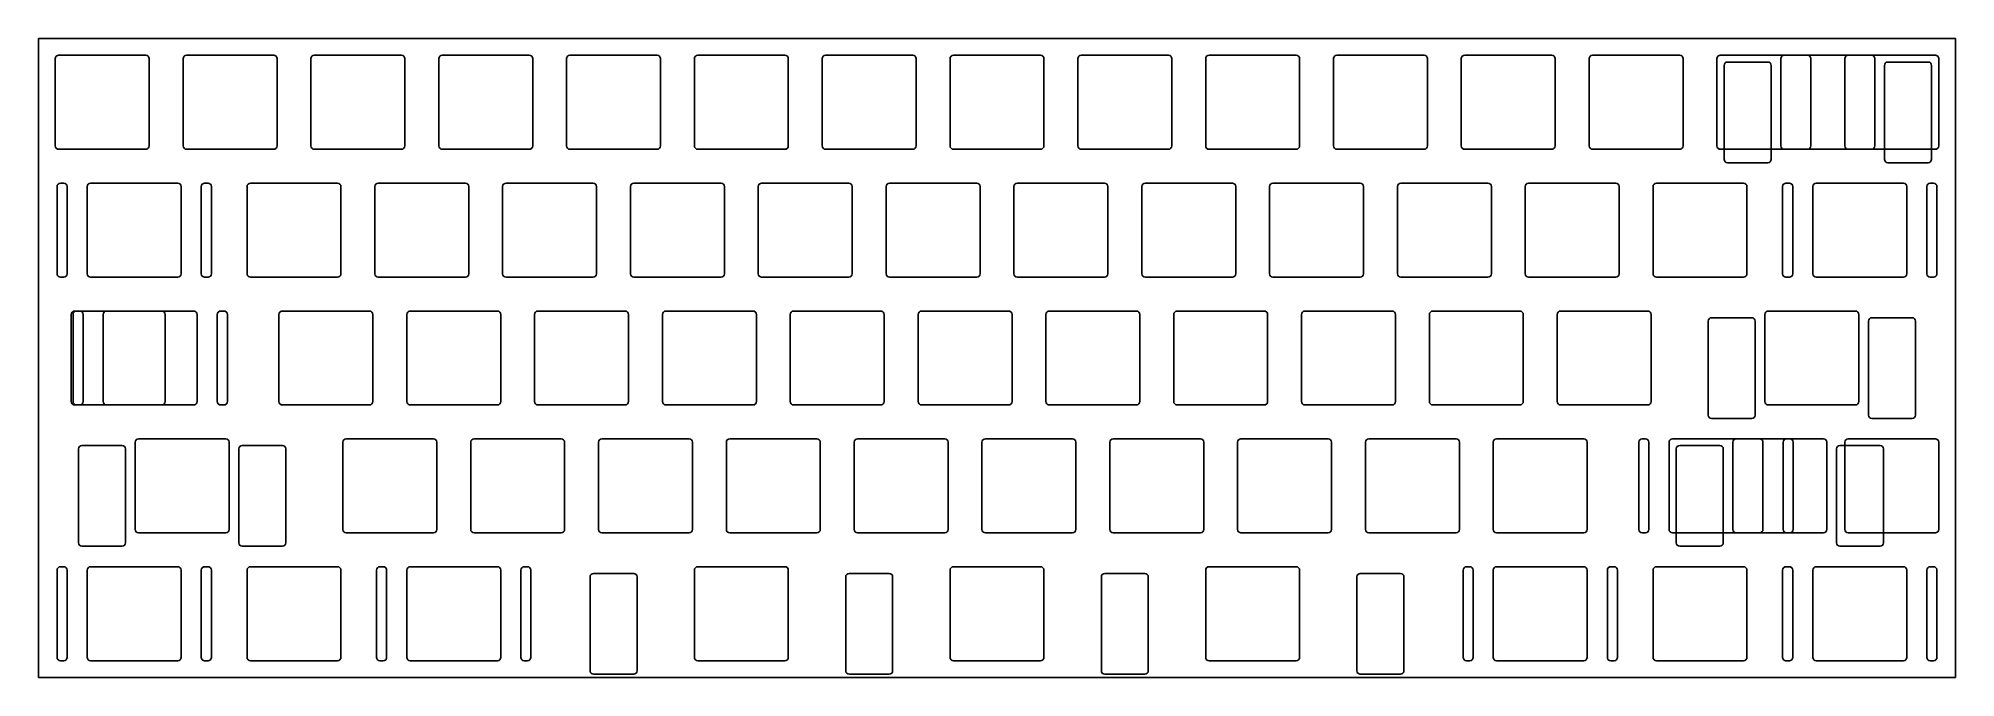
# Model space of a CAD drawing. Header units: millimetres. Extents: x 0 to 286, y -95 to 0.
import ezdxf

# ---------------------------------------------------------------- set-up
doc = ezdxf.new("R2010")
doc.units = ezdxf.units.MM

msp = doc.modelspace()

# ---------------------------------------------------------------- linework, layer by layer
for p, q in [((0, 0), (285.75, 0)), ((0, -95.25), (0, 0)), ((285.75, -95.25), (285.75, 0)), ((3.025, -2.525), (16.025, -2.525)), ((22.075, -2.525), (35.075, -2.525)), ((41.125, -2.525), (54.125, -2.525)), ((60.175, -2.525), (73.175, -2.525)), ((79.225, -2.525), (92.225, -2.525)), ((98.275, -2.525), (111.275, -2.525)), ((117.325, -2.525), (130.325, -2.525)), ((136.375, -2.525), (149.375, -2.525)), ((155.425, -2.525), (168.425, -2.525)), ((174.475, -2.525), (187.475, -2.525)), ((193.525, -2.525), (206.525, -2.525)), ((212.575, -2.525), (225.575, -2.525)), ((231.625, -2.525), (244.625, -2.525)), ((250.675, -2.525), (263.675, -2.525)), ((260.2, -2.525), (273.2, -2.525)), ((269.725, -2.525), (282.725, -2.525)), ((2.525, -3.025), (2.525, -16.025)), ((16.525, -3.025), (16.525, -16.025)), ((21.575, -3.025), (21.575, -16.025)), ((35.575, -3.025), (35.575, -16.025)), ((40.625, -3.025), (40.625, -16.025)), ((54.625, -3.025), (54.625, -16.025)), ((59.675, -3.025), (59.675, -16.025)), ((73.675, -3.025), (73.675, -16.025)), ((78.725, -3.025), (78.725, -16.025)), ((92.725, -3.025), (92.725, -16.025)), ((97.775, -3.025), (97.775, -16.025)), ((111.775, -3.025), (111.775, -16.025)), ((116.825, -3.025), (116.825, -16.025)), ((130.825, -3.025), (130.825, -16.025)), ((135.875, -3.025), (135.875, -16.025)), ((149.875, -3.025), (149.875, -16.025)), ((154.925, -3.025), (154.925, -16.025)), ((168.925, -3.025), (168.925, -16.025)), ((173.975, -3.025), (173.975, -16.025)), ((187.975, -3.025), (187.975, -16.025)), ((193.025, -3.025), (193.025, -16.025)), ((207.025, -3.025), (207.025, -16.025)), ((212.075, -3.025), (212.075, -16.025)), ((226.075, -3.025), (226.075, -16.025)), ((231.125, -3.025), (231.125, -16.025)), ((245.125, -3.025), (245.125, -16.025)), ((250.175, -3.025), (250.175, -16.025)), ((251.262, -4.025), (251.262, -18.025)), ((251.762, -3.525), (257.762, -3.525)), ((258.262, -4.025), (258.262, -18.025)), ((259.7, -3.025), (259.7, -16.025)), ((264.175, -3.025), (264.175, -16.025)), ((269.225, -3.025), (269.225, -16.025)), ((273.7, -3.025), (273.7, -16.025)), ((275.138, -4.025), (275.138, -18.025)), ((275.638, -3.525), (281.638, -3.525)), ((282.138, -4.025), (282.138, -18.025)), ((283.225, -3.025), (283.225, -16.025)), ((3.025, -16.525), (16.025, -16.525)), ((22.075, -16.525), (35.075, -16.525)), ((41.125, -16.525), (54.125, -16.525)), ((60.175, -16.525), (73.175, -16.525)), ((79.225, -16.525), (92.225, -16.525)), ((98.275, -16.525), (111.275, -16.525)), ((117.325, -16.525), (130.325, -16.525)), ((136.375, -16.525), (149.375, -16.525)), ((155.425, -16.525), (168.425, -16.525)), ((174.475, -16.525), (187.475, -16.525)), ((193.525, -16.525), (206.525, -16.525)), ((212.575, -16.525), (225.575, -16.525)), ((231.625, -16.525), (244.625, -16.525)), ((250.675, -16.525), (263.675, -16.525)), ((260.2, -16.525), (273.2, -16.525)), ((269.725, -16.525), (282.725, -16.525)), ((251.762, -18.525), (257.762, -18.525)), ((275.638, -18.525), (281.638, -18.525)), ((2.7875, -22.075), (2.7875, -35.075)), ((3.2875, -21.575), (3.7875, -21.575)), ((4.2875, -22.075), (4.2875, -35.075)), ((7.2875, -22.075), (7.2875, -35.075)), ((7.7875, -21.575), (20.7875, -21.575)), ((21.2875, -22.075), (21.2875, -35.075)), ((24.2875, -22.075), (24.2875, -35.075)), ((24.7875, -21.575), (25.2875, -21.575)), ((25.7875, -22.075), (25.7875, -35.075)), ((31.1, -22.075), (31.1, -35.075)), ((31.6, -21.575), (44.6, -21.575)), ((45.1, -22.075), (45.1, -35.075)), ((50.15, -22.075), (50.15, -35.075)), ((50.65, -21.575), (63.65, -21.575)), ((64.15, -22.075), (64.15, -35.075)), ((69.2, -22.075), (69.2, -35.075)), ((69.7, -21.575), (82.7, -21.575)), ((83.2, -22.075), (83.2, -35.075)), ((88.25, -22.075), (88.25, -35.075)), ((88.75, -21.575), (101.75, -21.575)), ((102.25, -22.075), (102.25, -35.075)), ((107.3, -22.075), (107.3, -35.075)), ((107.8, -21.575), (120.8, -21.575)), ((121.3, -22.075), (121.3, -35.075)), ((126.35, -22.075), (126.35, -35.075)), ((126.85, -21.575), (139.85, -21.575)), ((140.35, -22.075), (140.35, -35.075)), ((145.4, -22.075), (145.4, -35.075)), ((145.9, -21.575), (158.9, -21.575)), ((159.4, -22.075), (159.4, -35.075)), ((164.45, -22.075), (164.45, -35.075)), ((164.95, -21.575), (177.95, -21.575)), ((178.45, -22.075), (178.45, -35.075)), ((183.5, -22.075), (183.5, -35.075)), ((184, -21.575), (197, -21.575)), ((197.5, -22.075), (197.5, -35.075)), ((202.55, -22.075), (202.55, -35.075)), ((203.05, -21.575), (216.05, -21.575)), ((216.55, -22.075), (216.55, -35.075)), ((221.6, -22.075), (221.6, -35.075)), ((222.1, -21.575), (235.1, -21.575)), ((235.6, -22.075), (235.6, -35.075)), ((240.65, -22.075), (240.65, -35.075)), ((241.15, -21.575), (254.15, -21.575)), ((254.65, -22.075), (254.65, -35.075)), ((259.9625, -22.075), (259.9625, -35.075)), ((260.4625, -21.575), (260.9625, -21.575)), ((261.4625, -22.075), (261.4625, -35.075)), ((264.4625, -22.075), (264.4625, -35.075)), ((264.9625, -21.575), (277.9625, -21.575)), ((278.4625, -22.075), (278.4625, -35.075)), ((281.4625, -22.075), (281.4625, -35.075)), ((281.9625, -21.575), (282.4625, -21.575)), ((282.9625, -22.075), (282.9625, -35.075)), ((3.2875, -35.575), (3.7875, -35.575)), ((7.7875, -35.575), (20.7875, -35.575)), ((24.7875, -35.575), (25.2875, -35.575)), ((31.6, -35.575), (44.6, -35.575)), ((50.65, -35.575), (63.65, -35.575)), ((69.7, -35.575), (82.7, -35.575)), ((88.75, -35.575), (101.75, -35.575)), ((107.8, -35.575), (120.8, -35.575)), ((126.85, -35.575), (139.85, -35.575)), ((145.9, -35.575), (158.9, -35.575)), ((164.95, -35.575), (177.95, -35.575)), ((184, -35.575), (197, -35.575)), ((203.05, -35.575), (216.05, -35.575)), ((222.1, -35.575), (235.1, -35.575)), ((241.15, -35.575), (254.15, -35.575)), ((260.4625, -35.575), (260.9625, -35.575)), ((264.9625, -35.575), (277.9625, -35.575)), ((281.9625, -35.575), (282.4625, -35.575)), ((4.90625, -41.125), (4.90625, -54.125)), ((5.16875, -41.125), (5.16875, -54.125)), ((5.40625, -40.625), (18.40625, -40.625)), ((5.66875, -40.625), (6.16875, -40.625)), ((6.66875, -41.125), (6.66875, -54.125)), ((9.66875, -41.125), (9.66875, -54.125)), ((10.16875, -40.625), (23.16875, -40.625)), ((18.90625, -41.125), (18.90625, -54.125)), ((23.66875, -41.125), (23.66875, -54.125)), ((26.66875, -41.125), (26.66875, -54.125)), ((27.16875, -40.625), (27.66875, -40.625)), ((28.16875, -41.125), (28.16875, -54.125)), ((35.8625, -41.125), (35.8625, -54.125)), ((36.3625, -40.625), (49.3625, -40.625)), ((49.8625, -41.125), (49.8625, -54.125)), ((54.9125, -41.125), (54.9125, -54.125)), ((55.4125, -40.625), (68.4125, -40.625)), ((68.9125, -41.125), (68.9125, -54.125)), ((73.9625, -41.125), (73.9625, -54.125)), ((74.4625, -40.625), (87.4625, -40.625)), ((87.9625, -41.125), (87.9625, -54.125)), ((93.0125, -41.125), (93.0125, -54.125)), ((93.5125, -40.625), (106.5125, -40.625)), ((107.0125, -41.125), (107.0125, -54.125)), ((112.0625, -41.125), (112.0625, -54.125)), ((112.5625, -40.625), (125.5625, -40.625)), ((126.0625, -41.125), (126.0625, -54.125)), ((131.1125, -41.125), (131.1125, -54.125)), ((131.6125, -40.625), (144.6125, -40.625)), ((145.1125, -41.125), (145.1125, -54.125)), ((150.1625, -41.125), (150.1625, -54.125)), ((150.6625, -40.625), (163.6625, -40.625)), ((164.1625, -41.125), (164.1625, -54.125)), ((169.2125, -41.125), (169.2125, -54.125)), ((169.7125, -40.625), (182.7125, -40.625)), ((183.2125, -41.125), (183.2125, -54.125)), ((188.2625, -41.125), (188.2625, -54.125)), ((188.7625, -40.625), (201.7625, -40.625)), ((202.2625, -41.125), (202.2625, -54.125)), ((207.3125, -41.125), (207.3125, -54.125)), ((207.8125, -40.625), (220.8125, -40.625)), ((221.3125, -41.125), (221.3125, -54.125)), ((226.3625, -41.125), (226.3625, -54.125)), ((226.8625, -40.625), (239.8625, -40.625)), ((240.3625, -41.125), (240.3625, -54.125)), ((248.88075, -42.125), (248.88075, -56.125)), ((249.38075, -41.625), (255.38075, -41.625)), ((255.88075, -42.125), (255.88075, -56.125)), ((257.31875, -41.125), (257.31875, -54.125)), ((257.81875, -40.625), (270.81875, -40.625)), ((271.31875, -41.125), (271.31875, -54.125)), ((272.75675, -42.125), (272.75675, -56.125)), ((273.25675, -41.625), (279.25675, -41.625)), ((279.75675, -42.125), (279.75675, -56.125)), ((5.40625, -54.625), (18.40625, -54.625)), ((5.66875, -54.625), (6.16875, -54.625)), ((10.16875, -54.625), (23.16875, -54.625)), ((27.16875, -54.625), (27.66875, -54.625)), ((36.3625, -54.625), (49.3625, -54.625)), ((55.4125, -54.625), (68.4125, -54.625)), ((74.4625, -54.625), (87.4625, -54.625)), ((93.5125, -54.625), (106.5125, -54.625)), ((112.5625, -54.625), (125.5625, -54.625)), ((131.6125, -54.625), (144.6125, -54.625)), ((150.6625, -54.625), (163.6625, -54.625)), ((169.7125, -54.625), (182.7125, -54.625)), ((188.7625, -54.625), (201.7625, -54.625)), ((207.8125, -54.625), (220.8125, -54.625)), ((226.8625, -54.625), (239.8625, -54.625)), ((249.38075, -56.625), (255.38075, -56.625)), ((257.81875, -54.625), (270.81875, -54.625)), ((273.25675, -56.625), (279.25675, -56.625)), ((14.93125, -59.675), (27.93125, -59.675)), ((45.8875, -59.675), (58.8875, -59.675)), ((64.9375, -59.675), (77.9375, -59.675)), ((83.9875, -59.675), (96.9875, -59.675)), ((103.0375, -59.675), (116.0375, -59.675)), ((122.0875, -59.675), (135.0875, -59.675)), ((141.1375, -59.675), (154.1375, -59.675)), ((160.1875, -59.675), (173.1875, -59.675)), ((179.2375, -59.675), (192.2375, -59.675)), ((198.2875, -59.675), (211.2875, -59.675)), ((217.3375, -59.675), (230.3375, -59.675)), ((239.03125, -59.675), (239.53125, -59.675)), ((243.53125, -59.675), (256.53125, -59.675)), ((253.05625, -59.675), (266.05625, -59.675)), ((260.53125, -59.675), (261.03125, -59.675)), ((269.725, -59.675), (282.725, -59.675)), ((5.99325, -61.175), (5.99325, -75.175)), ((6.49325, -60.675), (12.49325, -60.675)), ((12.99325, -61.175), (12.99325, -75.175)), ((14.43125, -60.175), (14.43125, -73.175)), ((28.43125, -60.175), (28.43125, -73.175)), ((29.86925, -61.175), (29.86925, -75.175)), ((30.36925, -60.675), (36.36925, -60.675)), ((36.86925, -61.175), (36.86925, -75.175)), ((45.3875, -60.175), (45.3875, -73.175)), ((59.3875, -60.175), (59.3875, -73.175)), ((64.4375, -60.175), (64.4375, -73.175)), ((78.4375, -60.175), (78.4375, -73.175)), ((83.4875, -60.175), (83.4875, -73.175)), ((97.4875, -60.175), (97.4875, -73.175)), ((102.5375, -60.175), (102.5375, -73.175)), ((116.5375, -60.175), (116.5375, -73.175)), ((121.5875, -60.175), (121.5875, -73.175)), ((135.5875, -60.175), (135.5875, -73.175)), ((140.6375, -60.175), (140.6375, -73.175)), ((154.6375, -60.175), (154.6375, -73.175)), ((159.6875, -60.175), (159.6875, -73.175)), ((173.6875, -60.175), (173.6875, -73.175)), ((178.7375, -60.175), (178.7375, -73.175)), ((192.7375, -60.175), (192.7375, -73.175)), ((197.7875, -60.175), (197.7875, -73.175)), ((211.7875, -60.175), (211.7875, -73.175)), ((216.8375, -60.175), (216.8375, -73.175)), ((230.8375, -60.175), (230.8375, -73.175)), ((238.53125, -60.175), (238.53125, -73.175)), ((240.03125, -60.175), (240.03125, -73.175)), ((243.03125, -60.175), (243.03125, -73.175)), ((244.11825, -61.175), (244.11825, -75.175)), ((244.61825, -60.675), (250.61825, -60.675)), ((251.11825, -61.175), (251.11825, -75.175)), ((252.55625, -60.175), (252.55625, -73.175)), ((257.03125, -60.175), (257.03125, -73.175)), ((260.03125, -60.175), (260.03125, -73.175)), ((261.53125, -60.175), (261.53125, -73.175)), ((266.55625, -60.175), (266.55625, -73.175)), ((267.99425, -61.175), (267.99425, -75.175)), ((268.49425, -60.675), (274.49425, -60.675)), ((269.225, -60.175), (269.225, -73.175)), ((274.99425, -61.175), (274.99425, -75.175)), ((283.225, -60.175), (283.225, -73.175)), ((14.93125, -73.675), (27.93125, -73.675)), ((45.8875, -73.675), (58.8875, -73.675)), ((64.9375, -73.675), (77.9375, -73.675)), ((83.9875, -73.675), (96.9875, -73.675)), ((103.0375, -73.675), (116.0375, -73.675)), ((122.0875, -73.675), (135.0875, -73.675)), ((141.1375, -73.675), (154.1375, -73.675)), ((160.1875, -73.675), (173.1875, -73.675)), ((179.2375, -73.675), (192.2375, -73.675)), ((198.2875, -73.675), (211.2875, -73.675)), ((217.3375, -73.675), (230.3375, -73.675)), ((239.03125, -73.675), (239.53125, -73.675)), ((243.53125, -73.675), (256.53125, -73.675)), ((253.05625, -73.675), (266.05625, -73.675)), ((260.53125, -73.675), (261.03125, -73.675)), ((269.725, -73.675), (282.725, -73.675)), ((6.49325, -75.675), (12.49325, -75.675)), ((30.36925, -75.675), (36.36925, -75.675)), ((244.61825, -75.675), (250.61825, -75.675)), ((268.49425, -75.675), (274.49425, -75.675)), ((2.7875, -79.225), (2.7875, -92.225)), ((3.2875, -78.725), (3.7875, -78.725)), ((4.2875, -79.225), (4.2875, -92.225)), ((7.2875, -79.225), (7.2875, -92.225)), ((7.7875, -78.725), (20.7875, -78.725)), ((21.2875, -79.225), (21.2875, -92.225)), ((24.2875, -79.225), (24.2875, -92.225)), ((24.7875, -78.725), (25.2875, -78.725)), ((25.7875, -79.225), (25.7875, -92.225)), ((31.1, -79.225), (31.1, -92.225)), ((31.6, -78.725), (44.6, -78.725)), ((45.1, -79.225), (45.1, -92.225)), ((50.4125, -79.225), (50.4125, -92.225)), ((50.9125, -78.725), (51.4125, -78.725)), ((51.9125, -79.225), (51.9125, -92.225)), ((54.9125, -79.225), (54.9125, -92.225)), ((55.4125, -78.725), (68.4125, -78.725)), ((68.9125, -79.225), (68.9125, -92.225)), ((71.9125, -79.225), (71.9125, -92.225)), ((72.4125, -78.725), (72.9125, -78.725)), ((73.4125, -79.225), (73.4125, -92.225)), ((82.725, -79.725), (88.725, -79.725)), ((82.725, -79.725), (88.725, -79.725)), ((97.775, -79.225), (97.775, -92.225)), ((98.275, -78.725), (111.275, -78.725)), ((111.775, -79.225), (111.775, -92.225)), ((120.825, -79.725), (126.825, -79.725)), ((135.875, -79.225), (135.875, -92.225)), ((135.875, -79.225), (135.875, -92.225)), ((136.375, -78.725), (149.375, -78.725)), ((136.375, -78.725), (149.375, -78.725)), ((149.875, -79.225), (149.875, -92.225)), ((149.875, -79.225), (149.875, -92.225)), ((158.925, -79.725), (164.925, -79.725)), ((173.975, -79.225), (173.975, -92.225)), ((174.475, -78.725), (187.475, -78.725)), ((187.975, -79.225), (187.975, -92.225)), ((197.025, -79.725), (203.025, -79.725)), ((197.025, -79.725), (203.025, -79.725)), ((212.3375, -79.225), (212.3375, -92.225)), ((212.8375, -78.725), (213.3375, -78.725)), ((213.8375, -79.225), (213.8375, -92.225)), ((216.8375, -79.225), (216.8375, -92.225)), ((217.3375, -78.725), (230.3375, -78.725)), ((230.8375, -79.225), (230.8375, -92.225)), ((233.8375, -79.225), (233.8375, -92.225)), ((234.3375, -78.725), (234.8375, -78.725)), ((235.3375, -79.225), (235.3375, -92.225)), ((240.65, -79.225), (240.65, -92.225)), ((241.15, -78.725), (254.15, -78.725)), ((254.65, -79.225), (254.65, -92.225)), ((259.9625, -79.225), (259.9625, -92.225)), ((260.4625, -78.725), (260.9625, -78.725)), ((261.4625, -79.225), (261.4625, -92.225)), ((264.4625, -79.225), (264.4625, -92.225)), ((264.9625, -78.725), (277.9625, -78.725)), ((278.4625, -79.225), (278.4625, -92.225)), ((281.4625, -79.225), (281.4625, -92.225)), ((281.9625, -78.725), (282.4625, -78.725)), ((282.9625, -79.225), (282.9625, -92.225)), ((82.225, -80.225), (82.225, -94.225)), ((82.225, -80.225), (82.225, -94.225)), ((89.225, -80.225), (89.225, -94.225)), ((89.225, -80.225), (89.225, -94.225)), ((120.325, -80.225), (120.325, -94.225)), ((127.325, -80.225), (127.325, -94.225)), ((158.425, -80.225), (158.425, -94.225)), ((165.425, -80.225), (165.425, -94.225)), ((196.525, -80.225), (196.525, -94.225)), ((196.525, -80.225), (196.525, -94.225)), ((203.525, -80.225), (203.525, -94.225)), ((203.525, -80.225), (203.525, -94.225)), ((3.2875, -92.725), (3.7875, -92.725)), ((7.7875, -92.725), (20.7875, -92.725)), ((24.7875, -92.725), (25.2875, -92.725)), ((31.6, -92.725), (44.6, -92.725)), ((50.9125, -92.725), (51.4125, -92.725)), ((55.4125, -92.725), (68.4125, -92.725)), ((72.4125, -92.725), (72.9125, -92.725)), ((98.275, -92.725), (111.275, -92.725)), ((136.375, -92.725), (149.375, -92.725)), ((136.375, -92.725), (149.375, -92.725)), ((174.475, -92.725), (187.475, -92.725)), ((212.8375, -92.725), (213.3375, -92.725)), ((217.3375, -92.725), (230.3375, -92.725)), ((234.3375, -92.725), (234.8375, -92.725)), ((241.15, -92.725), (254.15, -92.725)), ((260.4625, -92.725), (260.9625, -92.725)), ((264.9625, -92.725), (277.9625, -92.725)), ((281.9625, -92.725), (282.4625, -92.725)), ((0, -95.25), (285.75, -95.25)), ((82.725, -94.725), (88.725, -94.725)), ((82.725, -94.725), (88.725, -94.725)), ((120.825, -94.725), (126.825, -94.725)), ((158.925, -94.725), (164.925, -94.725)), ((197.025, -94.725), (203.025, -94.725)), ((197.025, -94.725), (203.025, -94.725))]:
    msp.add_line(p, q)
for centre, start, end in [((3.025, -3.025), 90, 180), ((16.025, -3.025), 0, 90), ((22.075, -3.025), 90, 180), ((35.075, -3.025), 0, 90), ((41.125, -3.025), 90, 180), ((54.125, -3.025), 0, 90), ((60.175, -3.025), 90, 180), ((73.175, -3.025), 0, 90), ((79.225, -3.025), 90, 180), ((92.225, -3.025), 0, 90), ((98.275, -3.025), 90, 180), ((111.275, -3.025), 0, 90), ((117.325, -3.025), 90, 180), ((130.325, -3.025), 0, 90), ((136.375, -3.025), 90, 180), ((149.375, -3.025), 0, 90), ((155.425, -3.025), 90, 180), ((168.425, -3.025), 0, 90), ((174.475, -3.025), 90, 180), ((187.475, -3.025), 0, 90), ((193.525, -3.025), 90, 180), ((206.525, -3.025), 0, 90), ((212.575, -3.025), 90, 180), ((225.575, -3.025), 0, 90), ((231.625, -3.025), 90, 180), ((244.625, -3.025), 0, 90), ((250.675, -3.025), 90, 180), ((260.2, -3.025), 90, 180), ((263.675, -3.025), 0, 90), ((269.725, -3.025), 90, 180), ((273.2, -3.025), 0, 90), ((282.725, -3.025), 0, 90), ((251.762, -4.025), 90, 180), ((257.762, -4.025), 0, 90), ((275.638, -4.025), 90, 180), ((281.638, -4.025), 0, 90), ((3.025, -16.025), 180, 270), ((16.025, -16.025), 270, 0), ((22.075, -16.025), 180, 270), ((35.075, -16.025), 270, 0), ((41.125, -16.025), 180, 270), ((54.125, -16.025), 270, 0), ((60.175, -16.025), 180, 270), ((73.175, -16.025), 270, 0), ((79.225, -16.025), 180, 270), ((92.225, -16.025), 270, 0), ((98.275, -16.025), 180, 270), ((111.275, -16.025), 270, 0), ((117.325, -16.025), 180, 270), ((130.325, -16.025), 270, 0), ((136.375, -16.025), 180, 270), ((149.375, -16.025), 270, 0), ((155.425, -16.025), 180, 270), ((168.425, -16.025), 270, 0), ((174.475, -16.025), 180, 270), ((187.475, -16.025), 270, 0), ((193.525, -16.025), 180, 270), ((206.525, -16.025), 270, 0), ((212.575, -16.025), 180, 270), ((225.575, -16.025), 270, 0), ((231.625, -16.025), 180, 270), ((244.625, -16.025), 270, 0), ((250.675, -16.025), 180, 270), ((260.2, -16.025), 180, 270), ((263.675, -16.025), 270, 0), ((269.725, -16.025), 180, 270), ((273.2, -16.025), 270, 0), ((282.725, -16.025), 270, 0), ((251.762, -18.025), 180, 270), ((257.762, -18.025), 270, 0), ((275.638, -18.025), 180, 270), ((281.638, -18.025), 270, 0), ((3.2875, -22.075), 90, 180), ((3.7875, -22.075), 0, 90), ((7.7875, -22.075), 90, 180), ((20.7875, -22.075), 0, 90), ((24.7875, -22.075), 90, 180), ((25.2875, -22.075), 0, 90), ((31.6, -22.075), 90, 180), ((44.6, -22.075), 0, 90), ((50.65, -22.075), 90, 180), ((63.65, -22.075), 0, 90), ((69.7, -22.075), 90, 180), ((82.7, -22.075), 0, 90), ((88.75, -22.075), 90, 180), ((101.75, -22.075), 0, 90), ((107.8, -22.075), 90, 180), ((120.8, -22.075), 0, 90), ((126.85, -22.075), 90, 180), ((139.85, -22.075), 0, 90), ((145.9, -22.075), 90, 180), ((158.9, -22.075), 0, 90), ((164.95, -22.075), 90, 180), ((177.95, -22.075), 0, 90), ((184, -22.075), 90, 180), ((197, -22.075), 0, 90), ((203.05, -22.075), 90, 180), ((216.05, -22.075), 0, 90), ((222.1, -22.075), 90, 180), ((235.1, -22.075), 0, 90), ((241.15, -22.075), 90, 180), ((254.15, -22.075), 0, 90), ((260.4625, -22.075), 90, 180), ((260.9625, -22.075), 0, 90), ((264.9625, -22.075), 90, 180), ((277.9625, -22.075), 0, 90), ((281.9625, -22.075), 90, 180), ((282.4625, -22.075), 0, 90), ((3.2875, -35.075), 180, 270), ((3.7875, -35.075), 270, 0), ((7.7875, -35.075), 180, 270), ((20.7875, -35.075), 270, 0), ((24.7875, -35.075), 180, 270), ((25.2875, -35.075), 270, 0), ((31.6, -35.075), 180, 270), ((44.6, -35.075), 270, 0), ((50.65, -35.075), 180, 270), ((63.65, -35.075), 270, 0), ((69.7, -35.075), 180, 270), ((82.7, -35.075), 270, 0), ((88.75, -35.075), 180, 270), ((101.75, -35.075), 270, 0), ((107.8, -35.075), 180, 270), ((120.8, -35.075), 270, 0), ((126.85, -35.075), 180, 270), ((139.85, -35.075), 270, 0), ((145.9, -35.075), 180, 270), ((158.9, -35.075), 270, 0), ((164.95, -35.075), 180, 270), ((177.95, -35.075), 270, 0), ((184, -35.075), 180, 270), ((197, -35.075), 270, 0), ((203.05, -35.075), 180, 270), ((216.05, -35.075), 270, 0), ((222.1, -35.075), 180, 270), ((235.1, -35.075), 270, 0), ((241.15, -35.075), 180, 270), ((254.15, -35.075), 270, 0), ((260.4625, -35.075), 180, 270), ((260.9625, -35.075), 270, 0), ((264.9625, -35.075), 180, 270), ((277.9625, -35.075), 270, 0), ((281.9625, -35.075), 180, 270), ((282.4625, -35.075), 270, 0), ((5.40625, -41.125), 90, 180), ((5.66875, -41.125), 90, 180), ((6.16875, -41.125), 0, 90), ((10.16875, -41.125), 90, 180), ((18.40625, -41.125), 0, 90), ((23.16875, -41.125), 0, 90), ((27.16875, -41.125), 90, 180), ((27.66875, -41.125), 0, 90), ((36.3625, -41.125), 90, 180), ((49.3625, -41.125), 0, 90), ((55.4125, -41.125), 90, 180), ((68.4125, -41.125), 0, 90), ((74.4625, -41.125), 90, 180), ((87.4625, -41.125), 0, 90), ((93.5125, -41.125), 90, 180), ((106.5125, -41.125), 0, 90), ((112.5625, -41.125), 90, 180), ((125.5625, -41.125), 0, 90), ((131.6125, -41.125), 90, 180), ((144.6125, -41.125), 0, 90), ((150.6625, -41.125), 90, 180), ((163.6625, -41.125), 0, 90), ((169.7125, -41.125), 90, 180), ((182.7125, -41.125), 0, 90), ((188.7625, -41.125), 90, 180), ((201.7625, -41.125), 0, 90), ((207.8125, -41.125), 90, 180), ((220.8125, -41.125), 0, 90), ((226.8625, -41.125), 90, 180), ((239.8625, -41.125), 0, 90), ((249.38075, -42.125), 90, 180), ((255.38075, -42.125), 0, 90), ((257.81875, -41.125), 90, 180), ((270.81875, -41.125), 0, 90), ((273.25675, -42.125), 90, 180), ((279.25675, -42.125), 0, 90), ((5.40625, -54.125), 180, 270), ((5.66875, -54.125), 180, 270), ((6.16875, -54.125), 270, 0), ((10.16875, -54.125), 180, 270), ((18.40625, -54.125), 270, 0), ((23.16875, -54.125), 270, 0), ((27.16875, -54.125), 180, 270), ((27.66875, -54.125), 270, 0), ((36.3625, -54.125), 180, 270), ((49.3625, -54.125), 270, 0), ((55.4125, -54.125), 180, 270), ((68.4125, -54.125), 270, 0), ((74.4625, -54.125), 180, 270), ((87.4625, -54.125), 270, 0), ((93.5125, -54.125), 180, 270), ((106.5125, -54.125), 270, 0), ((112.5625, -54.125), 180, 270), ((125.5625, -54.125), 270, 0), ((131.6125, -54.125), 180, 270), ((144.6125, -54.125), 270, 0), ((150.6625, -54.125), 180, 270), ((163.6625, -54.125), 270, 0), ((169.7125, -54.125), 180, 270), ((182.7125, -54.125), 270, 0), ((188.7625, -54.125), 180, 270), ((201.7625, -54.125), 270, 0), ((207.8125, -54.125), 180, 270), ((220.8125, -54.125), 270, 0), ((226.8625, -54.125), 180, 270), ((239.8625, -54.125), 270, 0), ((257.81875, -54.125), 180, 270), ((270.81875, -54.125), 270, 0), ((249.38075, -56.125), 180, 270), ((255.38075, -56.125), 270, 0), ((273.25675, -56.125), 180, 270), ((279.25675, -56.125), 270, 0), ((14.93125, -60.175), 90, 180), ((27.93125, -60.175), 0, 90), ((45.8875, -60.175), 90, 180), ((58.8875, -60.175), 0, 90), ((64.9375, -60.175), 90, 180), ((77.9375, -60.175), 0, 90), ((83.9875, -60.175), 90, 180), ((96.9875, -60.175), 0, 90), ((103.0375, -60.175), 90, 180), ((116.0375, -60.175), 0, 90), ((122.0875, -60.175), 90, 180), ((135.0875, -60.175), 0, 90), ((141.1375, -60.175), 90, 180), ((154.1375, -60.175), 0, 90), ((160.1875, -60.175), 90, 180), ((173.1875, -60.175), 0, 90), ((179.2375, -60.175), 90, 180), ((192.2375, -60.175), 0, 90), ((198.2875, -60.175), 90, 180), ((211.2875, -60.175), 0, 90), ((217.3375, -60.175), 90, 180), ((230.3375, -60.175), 0, 90), ((239.03125, -60.175), 90, 180), ((239.53125, -60.175), 0, 90), ((243.53125, -60.175), 90, 180), ((253.05625, -60.175), 90, 180), ((256.53125, -60.175), 0, 90), ((260.53125, -60.175), 90, 180), ((261.03125, -60.175), 0, 90), ((266.05625, -60.175), 0, 90), ((269.725, -60.175), 90, 180), ((282.725, -60.175), 0, 90), ((6.49325, -61.175), 90, 180), ((12.49325, -61.175), 0, 90), ((30.36925, -61.175), 90, 180), ((36.36925, -61.175), 0, 90), ((244.61825, -61.175), 90, 180), ((250.61825, -61.175), 0, 90), ((268.49425, -61.175), 90, 180), ((274.49425, -61.175), 0, 90), ((14.93125, -73.175), 180, 270), ((27.93125, -73.175), 270, 0), ((45.8875, -73.175), 180, 270), ((58.8875, -73.175), 270, 0), ((64.9375, -73.175), 180, 270), ((77.9375, -73.175), 270, 0), ((83.9875, -73.175), 180, 270), ((96.9875, -73.175), 270, 0), ((103.0375, -73.175), 180, 270), ((116.0375, -73.175), 270, 0), ((122.0875, -73.175), 180, 270), ((135.0875, -73.175), 270, 0), ((141.1375, -73.175), 180, 270), ((154.1375, -73.175), 270, 0), ((160.1875, -73.175), 180, 270), ((173.1875, -73.175), 270, 0), ((179.2375, -73.175), 180, 270), ((192.2375, -73.175), 270, 0), ((198.2875, -73.175), 180, 270), ((211.2875, -73.175), 270, 0), ((217.3375, -73.175), 180, 270), ((230.3375, -73.175), 270, 0), ((239.03125, -73.175), 180, 270), ((239.53125, -73.175), 270, 0), ((243.53125, -73.175), 180, 270), ((253.05625, -73.175), 180, 270), ((256.53125, -73.175), 270, 0), ((260.53125, -73.175), 180, 270), ((261.03125, -73.175), 270, 0), ((266.05625, -73.175), 270, 0), ((269.725, -73.175), 180, 270), ((282.725, -73.175), 270, 0), ((6.49325, -75.175), 180, 270), ((12.49325, -75.175), 270, 0), ((30.36925, -75.175), 180, 270), ((36.36925, -75.175), 270, 0), ((244.61825, -75.175), 180, 270), ((250.61825, -75.175), 270, 0), ((268.49425, -75.175), 180, 270), ((274.49425, -75.175), 270, 0), ((3.2875, -79.225), 90, 180), ((3.7875, -79.225), 0, 90), ((7.7875, -79.225), 90, 180), ((20.7875, -79.225), 0, 90), ((24.7875, -79.225), 90, 180), ((25.2875, -79.225), 0, 90), ((31.6, -79.225), 90, 180), ((44.6, -79.225), 0, 90), ((50.9125, -79.225), 90, 180), ((51.4125, -79.225), 0, 90), ((55.4125, -79.225), 90, 180), ((68.4125, -79.225), 0, 90), ((72.4125, -79.225), 90, 180), ((72.9125, -79.225), 0, 90), ((82.725, -80.225), 90, 180), ((82.725, -80.225), 90, 180), ((88.725, -80.225), 0, 90), ((88.725, -80.225), 0, 90), ((98.275, -79.225), 90, 180), ((111.275, -79.225), 0, 90), ((120.825, -80.225), 90, 180), ((126.825, -80.225), 0, 90), ((136.375, -79.225), 90, 180), ((136.375, -79.225), 90, 180), ((149.375, -79.225), 0, 90), ((149.375, -79.225), 0, 90), ((158.925, -80.225), 90, 180), ((164.925, -80.225), 0, 90), ((174.475, -79.225), 90, 180), ((187.475, -79.225), 0, 90), ((197.025, -80.225), 90, 180), ((197.025, -80.225), 90, 180), ((203.025, -80.225), 0, 90), ((203.025, -80.225), 0, 90), ((212.8375, -79.225), 90, 180), ((213.3375, -79.225), 0, 90), ((217.3375, -79.225), 90, 180), ((230.3375, -79.225), 0, 90), ((234.3375, -79.225), 90, 180), ((234.8375, -79.225), 0, 90), ((241.15, -79.225), 90, 180), ((254.15, -79.225), 0, 90), ((260.4625, -79.225), 90, 180), ((260.9625, -79.225), 0, 90), ((264.9625, -79.225), 90, 180), ((277.9625, -79.225), 0, 90), ((281.9625, -79.225), 90, 180), ((282.4625, -79.225), 0, 90), ((3.2875, -92.225), 180, 270), ((3.7875, -92.225), 270, 0), ((7.7875, -92.225), 180, 270), ((20.7875, -92.225), 270, 0), ((24.7875, -92.225), 180, 270), ((25.2875, -92.225), 270, 0), ((31.6, -92.225), 180, 270), ((44.6, -92.225), 270, 0), ((50.9125, -92.225), 180, 270), ((51.4125, -92.225), 270, 0), ((55.4125, -92.225), 180, 270), ((68.4125, -92.225), 270, 0), ((72.4125, -92.225), 180, 270), ((72.9125, -92.225), 270, 0), ((82.725, -94.225), 180, 270), ((82.725, -94.225), 180, 270), ((88.725, -94.225), 270, 0), ((88.725, -94.225), 270, 0), ((98.275, -92.225), 180, 270), ((111.275, -92.225), 270, 0), ((120.825, -94.225), 180, 270), ((126.825, -94.225), 270, 0), ((136.375, -92.225), 180, 270), ((136.375, -92.225), 180, 270), ((149.375, -92.225), 270, 0), ((149.375, -92.225), 270, 0), ((158.925, -94.225), 180, 270), ((164.925, -94.225), 270, 0), ((174.475, -92.225), 180, 270), ((187.475, -92.225), 270, 0), ((197.025, -94.225), 180, 270), ((197.025, -94.225), 180, 270), ((203.025, -94.225), 270, 0), ((203.025, -94.225), 270, 0), ((212.8375, -92.225), 180, 270), ((213.3375, -92.225), 270, 0), ((217.3375, -92.225), 180, 270), ((230.3375, -92.225), 270, 0), ((234.3375, -92.225), 180, 270), ((234.8375, -92.225), 270, 0), ((241.15, -92.225), 180, 270), ((254.15, -92.225), 270, 0), ((260.4625, -92.225), 180, 270), ((260.9625, -92.225), 270, 0), ((264.9625, -92.225), 180, 270), ((277.9625, -92.225), 270, 0), ((281.9625, -92.225), 180, 270), ((282.4625, -92.225), 270, 0)]:
    msp.add_arc(centre, 0.5, start, end)

doc.saveas('drawing.dxf')
